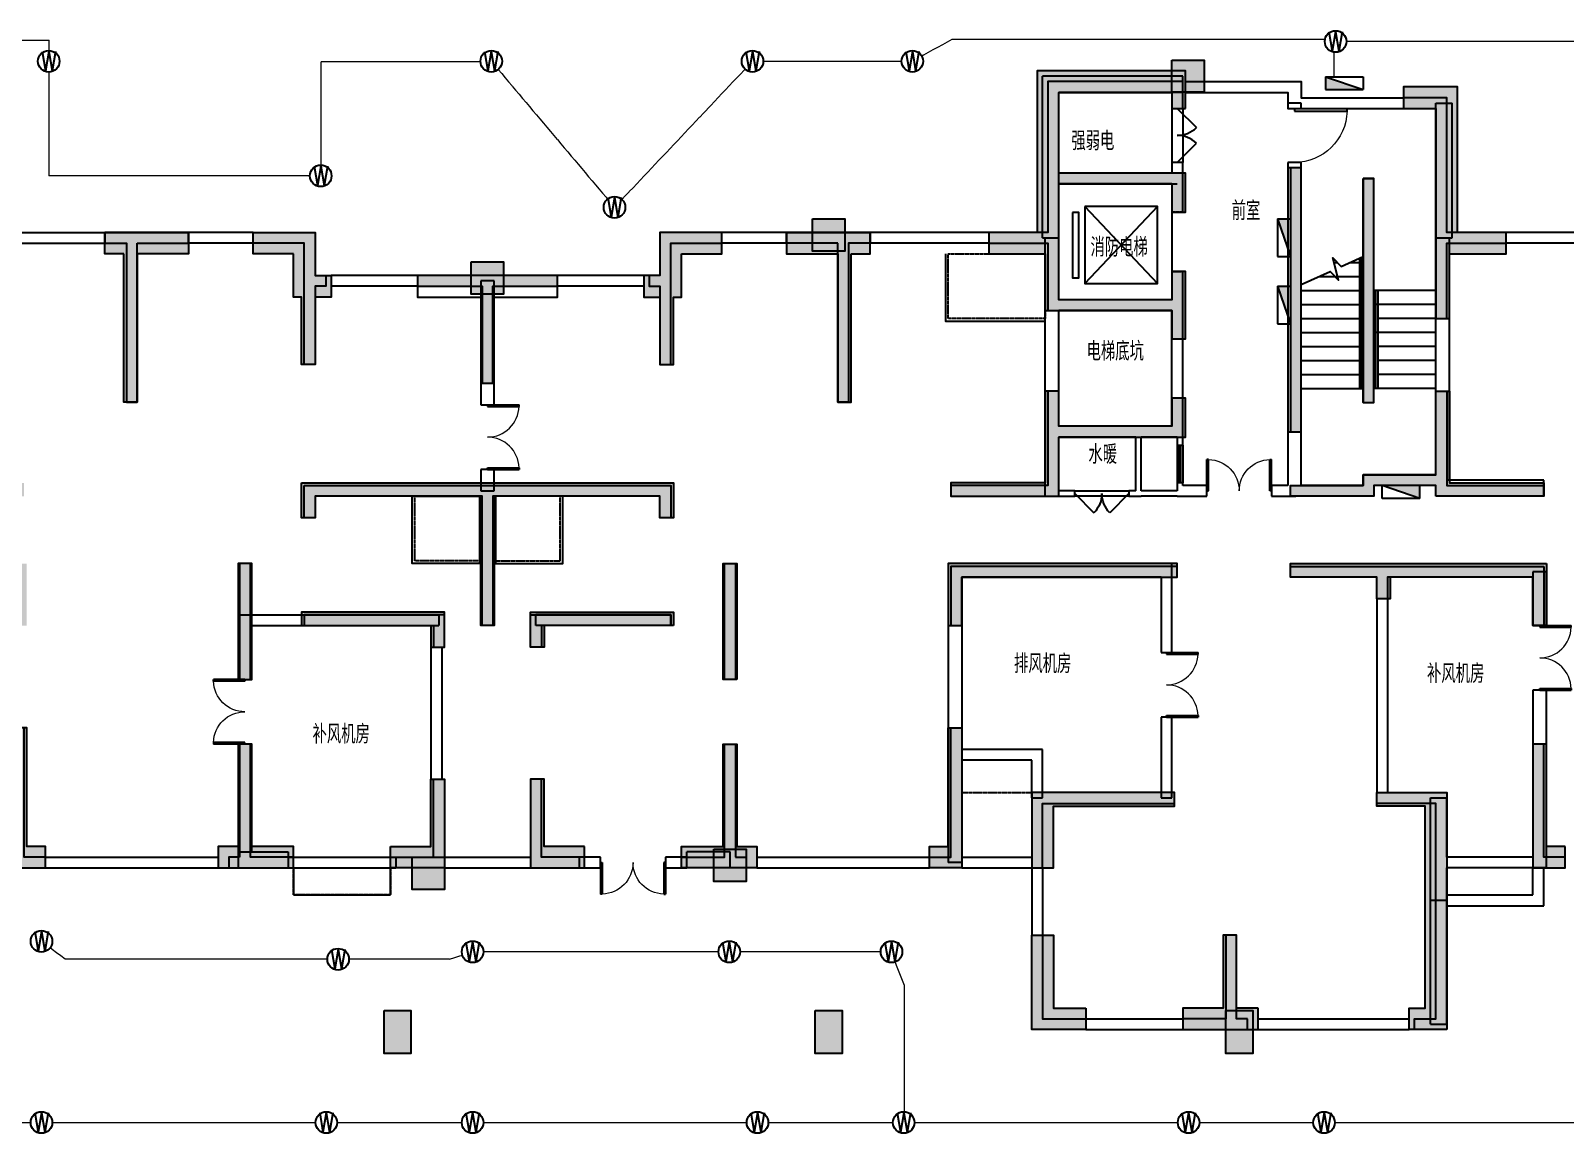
# Model space of a CAD drawing. Extents: x -1348811 to 123514, y -640545 to 749356.
# Drawn here: x -576874 to -548398, y -112542 to -92071 of the extents above; entities that cross this region are included whole.
import ezdxf
from ezdxf.enums import TextEntityAlignment as Align

# ---------------------------------------------------------------- set-up
doc = ezdxf.new("R2010")
doc.units = 0
doc.header["$LTSCALE"] = 10
doc.header["$MEASUREMENT"] = 0
doc.linetypes.add('DASH', pattern=[0.35, 0.25, -0.1])
doc.linetypes.add('常规', pattern=[20, 10, 0, 10])
doc.layers.get('0').update_dxf_attribs({"linetype": 'CONTINUOUS'})
for name, color, linetype in [('COLU', 1, 'CONTINUOUS'), ('COLU_HATCH', 252, 'CONTINUOUS'), ('DIM_SYMB', 3, 'CONTINUOUS'), ('dxsqt', 1, 'CONTINUOUS'), ('JPS-J-0', 6, 'CONTINUOUS'), ('JPS-X-TEXT', 1, 'CONTINUOUS'), ('JPS-XHS', 7, 'CONTINUOUS'), ('jq-h', 252, 'CONTINUOUS'), ('jz', 121, 'CONTINUOUS'), ('OUTLINE', 93, 'DASH'), ('PUB_HATCH', 9, 'CONTINUOUS'), ('RD-equip', 3, 'CONTINUOUS'), ('STAIR', 9, 'CONTINUOUS'), ('TEXT', 7, 'CONTINUOUS'), ('wall', 8, 'CONTINUOUS'), ('WINDOW', 4, 'CONTINUOUS'), ('wj', 1, 'CONTINUOUS')]:
    doc.layers.add(name, color=color, linetype=linetype)
doc.layers.add('RD-Line', color=2, linetype='常规', lineweight=0)
doc.styles.add('FS1', font='txt4.shx', dxfattribs={"width": 0.8, "bigfont": 'fstxt.shx'})
doc.styles.add('TEXT', font='tjromans.shx', dxfattribs={"width": 0.8, "height": 400, "bigfont": 'tjhztxt.shx'})

# ---------------------------------------------------------------- blocks, each defined once
blk = doc.blocks.new('JG301')
at = {"layer": 'jq-h'}
for points in [[(21000, -1700), (21000, -200), (23100, -200), (23100, -500), (23300, -500), (23300, 0), (20800, 0), (20800, -2800), (19700, -2800), (19700, -3000), (20800, -3000), (20800, -4250), (23100, -4250), (23100, -4775), (23300, -4775), (23300, -3525), (23100, -3525), (23100, -4050), (21000, -4050), (21000, -1900), (23100, -1900), (23100, -2425), (23300, -2425), (23300, -1700)], [(28000, -500), (27400, -500), (27400, -300), (28200, -300), (28200, -2800), (29300, -2800), (29300, -3000), (28200, -3000), (28200, -4400), (28000, -4400)], [(25300, -1600), (25500, -1600), (25500, -6500), (25300, -6500)], [(26650, -1800), (26850, -1800), (26850, -5960), (26650, -5960)], [(3700, -5950), (3900, -5950), (3900, -3000), (4850, -3000), (4850, -2800), (3300, -2800), (3300, -3000), (3700, -3000)], [(7000, -5250), (7200, -5250), (7200, -3800), (7400, -3800), (7400, -3600), (7200, -3600), (7200, -2800), (6050, -2800), (6050, -3000), (7000, -3000)], [(13800, -5250), (13600, -5250), (13600, -3800), (13400, -3800), (13400, -3600), (13600, -3600), (13600, -2800), (14750, -2800), (14750, -3000), (13800, -3000)], [(17100, -5950), (16900, -5950), (16900, -3000), (15950, -3000), (15950, -2800), (17500, -2800), (17500, -3000), (17100, -3000)], [(10300, -5600), (10500, -5600), (10500, -3800), (11700, -3800), (11700, -3600), (9100, -3600), (9100, -3800), (10300, -3800)], [(20800, -5750), (20800, -7500), (19000, -7500), (19000, -7700), (21000, -7700), (21000, -6600), (23100, -6600), (23300, -6600), (23300, -5875), (23100, -5875), (23100, -6400), (21000, -6400), (21000, -5750)], [(30000, -7700), (28000, -7700), (28000, -7500), (26850, -7500), (26850, -7700), (25300, -7700), (25300, -7500), (26650, -7500), (26650, -7300), (28000, -7300), (28000, -5750), (28200, -5750), (28200, -7500), (30000, -7500)], [(10300, -10100), (10500, -10100), (10500, -7700), (13600, -7700), (13600, -8100), (13800, -8100), (13800, -7500), (7000, -7500), (7000, -8100), (7200, -8100), (7200, -7700), (10300, -7700)], [(5800, -11100), (6000, -11100), (6000, -8950), (5800, -8950)], [(15000, -11100), (14800, -11100), (14800, -8950), (15000, -8950)], [(19000, -9000), (23200, -9000), (23200, -9200), (19200, -9200), (19200, -10100), (19000, -10100)], [(25300, -9000), (30000, -9000), (30000, -10100), (29800, -10100), (29800, -9200), (27100, -9200), (27100, -9600), (26900, -9600), (26900, -9200), (25300, -9200)], [(9600, -9900), (7000, -9900), (7000, -10100), (9400, -10100), (9400, -10500), (9600, -10500)], [(11200, -9900), (13800, -9900), (13800, -10100), (11400, -10100), (11400, -10500), (11200, -10500)], [(1800, -12000), (1600, -12000), (1600, -14600), (2200, -14600), (2200, -14400), (1800, -14400)], [(19000, -12000), (19200, -12000), (19200, -14600), (18600, -14600), (18600, -14400), (19000, -14400)], [(6000, -12300), (5800, -12300), (5800, -14400), (5600, -14400), (5600, -14600), (6800, -14600), (6800, -14400), (6000, -14400)], [(14800, -12300), (15000, -12300), (15000, -14400), (15200, -14400), (15200, -14600), (14000, -14600), (14000, -14400), (14800, -14400)], [(29800, -12300), (30000, -12300), (30000, -14400), (30400, -14400), (30400, -14600), (29800, -14600)], [(8600, -14600), (9600, -14600), (9600, -12950), (9400, -12950), (9400, -14400), (8600, -14400)], [(12200, -14600), (11200, -14600), (11200, -12950), (11400, -12950), (11400, -14400), (12200, -14400)], [(20700, -14600), (20500, -14600), (20500, -13200), (23150, -13200), (23150, -13400), (20700, -13400)], [(28000, -13400), (26900, -13400), (26900, -13200), (28200, -13200), (28200, -17600), (27600, -17600), (27600, -17400), (28000, -17400)], [(20500, -15850), (20700, -15850), (20700, -17400), (21500, -17400), (21500, -17600), (20500, -17600)], [(24500, -17600), (23300, -17600), (23300, -17400), (24100, -17400), (24100, -15850), (24300, -15850), (24300, -17400), (24500, -17400)]]:
    blk.add_hatch(color=256, dxfattribs=at).paths.add_polyline_path(points)
at = {"layer": 'wj'}
blk.add_line((10500, -10100), (10300, -10100), dxfattribs=at)
for points in [[(19700, -3000), (20800, -3000), (20800, -4250), (23100, -4250), (23100, -4775), (23300, -4775), (23300, -3525), (23100, -3525), (23100, -4050), (21000, -4050), (21000, -1900), (23100, -1900), (23100, -2425), (23300, -2425), (23300, -1700), (21000, -1700), (21000, -200), (23100, -200), (23100, -500), (23300, -500), (23300, 0), (20800, 0), (20800, -2800), (19700, -2800), (19700, -3000)], [(28000, -500), (28000, -4400), (28200, -4400), (28200, -3000), (29300, -3000), (29300, -2800), (28200, -2800), (28200, -300), (27400, -300), (27400, -500), (28000, -500)], [(3900, -3000), (4850, -3000), (4850, -2800), (3300, -2800), (3300, -3000), (3700, -3000), (3700, -5950), (3900, -5950), (3900, -3000)], [(7200, -2800), (7200, -3600), (7400, -3600), (7400, -3800), (7200, -3800), (7200, -5250), (7000, -5250), (7000, -3000), (6050, -3000), (6050, -2800), (7200, -2800)], [(13600, -2800), (13600, -3600), (13400, -3600), (13400, -3800), (13600, -3800), (13600, -5250), (13800, -5250), (13800, -3000), (14750, -3000), (14750, -2800), (13600, -2800)], [(16900, -3000), (15950, -3000), (15950, -2800), (17500, -2800), (17500, -3000), (17100, -3000), (17100, -5950), (16900, -5950), (16900, -3000)], [(10300, -5600), (10500, -5600), (10500, -3800), (11700, -3800), (11700, -3600), (9100, -3600), (9100, -3800), (10300, -3800), (10300, -5600), (10500, -5600)], [(20800, -5750), (20800, -7500), (19000, -7500), (19000, -7700), (21000, -7700), (21000, -6600), (23100, -6600), (23100, -6600), (23300, -6600), (23300, -5875), (23100, -5875), (23100, -6400), (21000, -6400), (21000, -5750), (20800, -5750)], [(7000, -7500), (13800, -7500), (13800, -8100), (13600, -8100), (13600, -7700), (10500, -7700), (10500, -10100), (10300, -10100), (10300, -7700), (7200, -7700), (7200, -8100), (7000, -8100), (7000, -7500)], [(30000, -9000), (30000, -10100), (29800, -10100), (29800, -9200), (27100, -9200), (27100, -9600), (26900, -9600), (26900, -9200), (25300, -9200), (25300, -9000), (30000, -9000)], [(1600, -14600), (2200, -14600), (2200, -14400), (1800, -14400), (1800, -12000), (1600, -12000), (1600, -14600)], [(19200, -14600), (18600, -14600), (18600, -14400), (19000, -14400), (19000, -12000), (19200, -12000), (19200, -14600)], [(5800, -14400), (5600, -14400), (5600, -14600), (6800, -14600), (6800, -14400), (6000, -14400), (6000, -12300), (5800, -12300), (5800, -14400)], [(15000, -14400), (15200, -14400), (15200, -14600), (14000, -14600), (14000, -14400), (14800, -14400), (14800, -12300), (15000, -12300), (15000, -14400)], [(8600, -14400), (9400, -14400), (9400, -12950), (9600, -12950), (9600, -14600), (8600, -14600), (8600, -14400)], [(12200, -14400), (11400, -14400), (11400, -12950), (11200, -12950), (11200, -14600), (12200, -14600), (12200, -14400)], [(20500, -14600), (20700, -14600), (20700, -13400), (23150, -13400), (23150, -13200), (20500, -13200), (20500, -14600)], [(28200, -17600), (27600, -17600), (27600, -17400), (28000, -17400), (28000, -13400), (26900, -13400), (26900, -13200), (28200, -13200), (28200, -17600)], [(21500, -17400), (21500, -17600), (20500, -17600), (20500, -15850), (20700, -15850), (20700, -17400), (21500, -17400)], [(24500, -17400), (24300, -17400), (24300, -15850), (24100, -15850), (24100, -17400), (23300, -17400), (23300, -17600), (24500, -17600), (24500, -17400)]]:
    blk.add_lwpolyline(points, dxfattribs=at)
for points in [[(25500, -1600), (25300, -1600), (25300, -6500), (25500, -6500)], [(26650, -1800), (26650, -5960), (26850, -5960), (26850, -1800)], [(28000, -7700), (28000, -7500), (26850, -7500), (26850, -7700), (25300, -7700), (25300, -7500), (26650, -7500), (26650, -7300), (28000, -7300), (28000, -5750), (28200, -5750), (28200, -7500), (30000, -7500), (30000, -7700)], [(5800, -11100), (6000, -11100), (6000, -8950), (5800, -8950)], [(15000, -11100), (14800, -11100), (14800, -8950), (15000, -8950)], [(19200, -10100), (19200, -9200), (23200, -9200), (23200, -9000), (19000, -9000), (19000, -10100)], [(7000, -10100), (9400, -10100), (9400, -10500), (9600, -10500), (9600, -9900), (7000, -9900)], [(13800, -10100), (11400, -10100), (11400, -10500), (11200, -10500), (11200, -9900), (13800, -9900)], [(30400, -14400), (30000, -14400), (30000, -12300), (29800, -12300), (29800, -14600), (30400, -14600)]]:
    blk.add_lwpolyline(points, close=True, dxfattribs=at)
blk = doc.blocks.new('zw')
at = {"layer": 'COLU_HATCH'}
for points in [[(38570, -54056), (39170, -54056), (39170, -54656), (38570, -54656)], [(31900, -57006), (32500, -57006), (32500, -57606), (31900, -57606)], [(25570, -57806), (26170, -57806), (26170, -58406), (25570, -58406)], [(24470, -68856), (25070, -68856), (25070, -69456), (24470, -69456)], [(30070, -68706), (30670, -68706), (30670, -69306), (30070, -69306)], [(23950, -71700), (24450, -71700), (24450, -72500), (23950, -72500)], [(31950, -71700), (32450, -71700), (32450, -72500), (31950, -72500)], [(39570, -71700), (40070, -71700), (40070, -72500), (39570, -72500)]]:
    blk.add_hatch(color=256, dxfattribs=at).paths.add_polyline_path(points)
at = {"layer": 'COLU'}
for points in [[(38570, -54056), (39170, -54056), (39170, -54656), (38570, -54656)], [(31900, -57006), (32500, -57006), (32500, -57606), (31900, -57606)], [(25570, -57806), (26170, -57806), (26170, -58406), (25570, -58406)], [(24470, -68856), (25070, -68856), (25070, -69456), (24470, -69456)], [(30070, -68706), (30670, -68706), (30670, -69306), (30070, -69306)], [(23950, -71700), (24450, -71700), (24450, -72500), (23950, -72500)], [(31950, -71700), (32450, -71700), (32450, -72500), (31950, -72500)], [(39570, -71700), (40070, -71700), (40070, -72500), (39570, -72500)]]:
    blk.add_lwpolyline(points, close=True, dxfattribs=at)
blk = doc.blocks.new('WG')
at = {"layer": 'RD-equip'}
blk.add_circle((0, 0), 200, dxfattribs=at)
at = {"layer": 'RD-equip', "color": 4, "style": 'FS1', "width": 0.8}
blk.add_attdef('消防', text='', height=360, dxfattribs=at).set_placement((0, 0), align=Align.MIDDLE)
blk = doc.blocks.new('WWWW')
at = {"layer": 'RD-equip'}
blk.add_blockref('WG', (0, 0), dxfattribs=at).add_auto_attribs({'消防': 'W'})
blk = doc.blocks.new('DTTT')
at = {"layer": 'jz'}
for p, q in [((748, -792), (-748, 792)), ((-748, -792), (748, 792))]:
    blk.add_line(p, q, dxfattribs=at)
for points in [[(-1003, -673), (-1003, 673), (-871, 673), (-871, -673)], [(-748, -792), (-748, 792), (748, 792), (748, -792)]]:
    blk.add_lwpolyline(points, close=True, dxfattribs=at)
blk = doc.blocks.new('DXHS')
at = {"layer": 'JPS-XHS'}
blk.add_hatch(color=256, dxfattribs=at).paths.add_polyline_path([(-350, 240), (-350, 0), (350, 0)])
at = {"layer": 'JPS-XHS', "linetype": 'Continuous'}
for p, q in [((-350, 240), (-350, 0)), ((-350, 240), (350, 240)), ((-350, 0), (350, 0)), ((350, 240), (350, 0))]:
    blk.add_line(p, q, dxfattribs=at)
at = {"layer": 'JPS-XHS'}
blk.add_line((-350, 240), (350, 0), dxfattribs=at)
blk = doc.blocks.new('A$C154042D1')
at = {"layer": 'JPS-XHS', "xscale": -1, "rotation": 90}
for p in [(42800, -2800), (42800, -4050)]:
    blk.add_blockref('DXHS', p, dxfattribs=at)
at = {"layer": 'JPS-XHS', "rotation": 180}
blk.add_blockref('DXHS', (44850, -7400), dxfattribs=at)
blk = doc.blocks.new('D-JG--1F')
at = {"layer": 'PUB_HATCH'}
h = blk.add_hatch(color=256, dxfattribs=at)
h.paths.add_polyline_path([(21450, -10000), (19050, -10000), (19050, -10400), (18800, -10400), (18800, -9750), (21450, -9750)])
h.paths.add_polyline_path([(30950, -400), (30950, 300), (28200, 300), (28200, -2700), (27300, -2700), (27300, -3100), (28350, -3100), (28350, -4150), (30700, -4150), (30700, -4675), (30950, -4675), (30950, -3425), (30700, -3425), (30700, -3950), (28600, -3950), (28600, -1800), (30700, -1800), (30700, -2325), (30950, -2325), (30950, -1600), (28600, -1600), (28600, -100), (30700, -100), (30700, -400)])
h.paths.add_polyline_path([(35600, -7600), (35600, -7400), (34450, -7400), (34450, -7600), (32900, -7600), (32900, -7400), (34250, -7400), (34250, -7200), (35600, -7200), (35600, -5650), (35850, -5650), (35850, -7350), (37600, -7350), (37600, -7600)])
h.paths.add_polyline_path([(24750, -3100), (25100, -3100), (25100, -2700), (23550, -2700), (23550, -3100), (24500, -3100), (24500, -5850), (24750, -5850)])
h.paths.add_polyline_path([(39100, -2700), (39100, -3100), (39450, -3100), (39450, -5850), (39700, -5850), (39700, -3100), (40650, -3100), (40650, -2700)])
h.paths.add_polyline_path([(37650, -8850), (37650, -10000), (37400, -10000), (37400, -9100), (34750, -9100), (34750, -9500), (34500, -9500), (34500, -9100), (32900, -9100), (32900, -8850)])
h.paths.add_polyline_path([(42750, -7350), (46000, -7350), (46000, -8250), (45600, -8250), (45600, -7600), (43000, -7600), (43000, -8000), (42750, -8000)])
h.paths.add_polyline_path([(19800, -14100), (19050, -14100), (19050, -12850), (18800, -12850), (18800, -14500), (19800, -14500)])
h.paths.add_polyline_path([(22625, -14100), (23000, -14100), (23000, -14500), (21600, -14500), (21600, -14100), (22375, -14100), (22375, -12200), (22625, -12200)])
h.paths.add_polyline_path([(26800, -14500), (26200, -14500), (26200, -14100), (26550, -14100), (26550, -11900), (26800, -11900)])
h.paths.add_polyline_path([(22625, -11000), (22375, -11000), (22375, -8850), (22625, -8850)])
h.paths.add_polyline_path([(29100, -17100), (29100, -17500), (28100, -17500), (28100, -15750), (28500, -15750), (28500, -17100)])
h.paths.add_polyline_path([(32300, -17100), (31900, -17100), (31900, -15750), (31650, -15750), (31650, -17100), (30900, -17100), (30900, -17500), (32300, -17500)])
h.paths.add_polyline_path([(35800, -17500), (35100, -17500), (35100, -17100), (35400, -17100), (35400, -13350), (34500, -13350), (34500, -13100), (35800, -13100)])
h.paths.add_polyline_path([(28100, -14500), (28500, -14500), (28500, -13350), (30750, -13350), (30750, -13100), (28100, -13100)])
h.paths.add_polyline_path([(26800, -10000), (26800, -9100), (30800, -9100), (30800, -8850), (26550, -8850), (26550, -10000)])
h.paths.add_polyline_path([(28350, -5650), (28350, -7350), (26600, -7350), (26600, -7600), (28600, -7600), (28600, -6500), (30950, -6500), (30950, -6500), (30950, -5775), (30700, -5775), (30700, -6300), (28600, -6300), (28600, -5650)])
h.paths.add_polyline_path([(33100, -1500), (32850, -1500), (32850, -6400), (33100, -6400)])
h.paths.add_polyline_path([(35600, -400), (35600, -4300), (35850, -4300), (35850, -3100), (36900, -3100), (36900, -2700), (36000, -2700), (36000, 0), (35000, 0), (35000, -400)])
h.paths.add_polyline_path([(38000, -14100), (37650, -14100), (37650, -12200), (37400, -12200), (37400, -14500), (38000, -14500)])
h.paths.add_polyline_path([(41575, -8850), (41575, -11000), (41825, -11000), (41825, -8850)])
h.paths.add_polyline_path([(42600, -14100), (42600, -14500), (41200, -14500), (41200, -14100), (41575, -14100), (41575, -12200), (41825, -12200), (41825, -14100)])
h.paths.add_polyline_path([(45000, -14100), (45000, -12850), (45400, -12850), (45400, -14500), (44400, -14500), (44400, -14100)])
h.paths.add_polyline_path([(45600, -9150), (45600, -9600), (45000, -9600), (45000, -10000), (45000, -10000), (45000, -11450), (45400, -11450), (45400, -10000), (46000, -10000), (46000, -9150)])
h.paths.add_polyline_path([(45600, -3900), (45600, -5500), (46000, -5500), (46000, -3500), (44900, -3500), (44900, -3900)])
h.paths.add_polyline_path([(34250, -1700), (34250, -5860), (34450, -5860), (34450, -1700)])
h.paths.add_polyline_path([(34250, -1700), (34250, -5860), (34450, -5860), (34450, -1700)])
h.paths.add_polyline_path([(14550, -7350), (21450, -7350), (21450, -8000), (21200, -8000), (21200, -7600), (18125, -7600), (18125, -10000), (17875, -10000), (17875, -7600), (14800, -7600), (14800, -8000), (14550, -8000)])
h.paths.add_polyline_path([(14550, -10000), (16950, -10000), (16950, -10400), (17200, -10400), (17200, -9750), (14550, -9750)])
h.paths.add_polyline_path([(5050, -400), (5050, 300), (7800, 300), (7800, -2700), (8700, -2700), (8700, -3100), (7650, -3100), (7650, -4150), (5300, -4150), (5300, -4675), (5050, -4675), (5050, -3425), (5300, -3425), (5300, -3950), (7400, -3950), (7400, -1800), (5300, -1800), (5300, -2325), (5050, -2325), (5050, -1600), (7400, -1600), (7400, -100), (5300, -100), (5300, -400)])
h.paths.add_polyline_path([(400, -7600), (400, -7400), (1550, -7400), (1550, -7600), (3100, -7600), (3100, -7400), (1750, -7400), (1750, -7200), (400, -7200), (400, -5650), (150, -5650), (150, -7350), (-1600, -7350), (-1600, -7600)])
h.paths.add_polyline_path([(11250, -3100), (10900, -3100), (10900, -2700), (12450, -2700), (12450, -3100), (11500, -3100), (11500, -5850), (11250, -5850)])
h.paths.add_polyline_path([(-3100, -2700), (-3100, -3100), (-3450, -3100), (-3450, -5850), (-3700, -5850), (-3700, -3100), (-4650, -3100), (-4650, -2700)])
h.paths.add_polyline_path([(-1650, -8850), (-1650, -10000), (-1400, -10000), (-1400, -9100), (1250, -9100), (1250, -9500), (1500, -9500), (1500, -9100), (3100, -9100), (3100, -8850)])
h.paths.add_polyline_path([(-6750, -7350), (-10000, -7350), (-10000, -8250), (-9600, -8250), (-9600, -7600), (-7000, -7600), (-7000, -8000), (-6750, -8000)])
h.paths.add_polyline_path([(16200, -14100), (16950, -14100), (16950, -12850), (17200, -12850), (17200, -14500), (16200, -14500)])
h.paths.add_polyline_path([(13375, -14100), (13000, -14100), (13000, -14500), (14400, -14500), (14400, -14100), (13625, -14100), (13625, -12200), (13375, -12200)])
h.paths.add_polyline_path([(9200, -14500), (9800, -14500), (9800, -14100), (9450, -14100), (9450, -11900), (9200, -11900)])
h.paths.add_polyline_path([(13375, -11000), (13625, -11000), (13625, -8850), (13375, -8850)])
h.paths.add_polyline_path([(6900, -17100), (6900, -17500), (7900, -17500), (7900, -15750), (7500, -15750), (7500, -17100)])
h.paths.add_polyline_path([(3700, -17100), (4100, -17100), (4100, -15750), (4350, -15750), (4350, -17100), (5100, -17100), (5100, -17500), (3700, -17500)])
h.paths.add_polyline_path([(200, -17500), (900, -17500), (900, -17100), (600, -17100), (600, -13350), (1500, -13350), (1500, -13100), (200, -13100)])
h.paths.add_polyline_path([(7900, -14500), (7500, -14500), (7500, -13350), (5250, -13350), (5250, -13100), (7900, -13100)])
h.paths.add_polyline_path([(9200, -10000), (9200, -9100), (5200, -9100), (5200, -8850), (9450, -8850), (9450, -10000)])
h.paths.add_polyline_path([(7650, -5650), (7650, -7350), (9400, -7350), (9400, -7600), (7400, -7600), (7400, -6500), (5050, -6500), (5050, -6500), (5050, -5775), (5300, -5775), (5300, -6300), (7400, -6300), (7400, -5650)])
h.paths.add_polyline_path([(2900, -1500), (3150, -1500), (3150, -6400), (2900, -6400)])
h.paths.add_polyline_path([(400, -400), (400, -4300), (150, -4300), (150, -3100), (-900, -3100), (-900, -2700), (0, -2700), (0, 0), (1000, 0), (1000, -400)])
h.paths.add_polyline_path([(-2000, -14100), (-1650, -14100), (-1650, -12200), (-1400, -12200), (-1400, -14500), (-2000, -14500)])
h.paths.add_polyline_path([(-5575, -8850), (-5575, -11000), (-5825, -11000), (-5825, -8850)])
h.paths.add_polyline_path([(-6600, -14100), (-6600, -14500), (-5200, -14500), (-5200, -14100), (-5575, -14100), (-5575, -12200), (-5825, -12200), (-5825, -14100)])
h.paths.add_polyline_path([(-9000, -14100), (-9000, -12850), (-9400, -12850), (-9400, -14500), (-8400, -14500), (-8400, -14100)])
h.paths.add_polyline_path([(-9600, -9150), (-9600, -9600), (-9000, -9600), (-9000, -10000), (-9000, -10000), (-9000, -11450), (-9400, -11450), (-9400, -10000), (-10000, -10000), (-10000, -9150)])
h.paths.add_polyline_path([(-9600, -3900), (-9600, -5500), (-10000, -5500), (-10000, -3500), (-8900, -3500), (-8900, -3900)])
h.paths.add_polyline_path([(1750, -1700), (1750, -5860), (1550, -5860), (1550, -1700)])
h.paths.add_polyline_path([(1750, -1700), (1750, -5860), (1550, -5860), (1550, -1700)])
edge = h.paths.add_edge_path(flags=17)
edge.add_line((17875, -5500), (18125, -5500))
edge.add_line((18125, -5500), (18125, -3900))
edge.add_line((18125, -3900), (19300, -3900))
edge.add_line((19300, -3900), (19300, -3500))
edge.add_line((19300, -3500), (16700, -3500))
edge.add_line((16700, -3500), (16700, -3900))
edge.add_line((16700, -3900), (17875, -3900))
edge.add_line((17875, -3900), (17875, -5500))
edge.add_line((17875, -5500), (18125, -5500))
h.paths.add_polyline_path([(17875, -5500), (18125, -5500), (18125, -3900), (19300, -3900), (19300, -3500), (16700, -3500), (16700, -3900), (17875, -3900)], flags=17)
edge = h.paths.add_edge_path()
edge.add_line((21600, -3100), (22350, -3100))
edge.add_line((22350, -3100), (22350, -2700))
edge.add_line((22350, -2700), (21200, -2700))
edge.add_line((21200, -2700), (21200, -3500))
edge.add_line((21200, -3500), (20900, -3500))
edge.add_line((20900, -3500), (20900, -3900))
edge.add_line((20900, -3900), (21200, -3900))
edge.add_line((21200, -3900), (21200, -5150))
edge.add_line((21200, -5150), (21450, -5150))
edge.add_line((21450, -5150), (21450, -3900))
edge.add_line((21450, -3900), (21600, -3900))
edge.add_line((21600, -3900), (21600, -3100))
edge.add_line((42600, -3100), (41850, -3100))
edge.add_line((41850, -3100), (41850, -2700))
edge.add_line((41850, -2700), (43000, -2700))
edge.add_line((43000, -2700), (43000, -3500))
edge.add_line((43000, -3500), (43300, -3500))
edge.add_line((43300, -3500), (43300, -3900))
edge.add_line((43300, -3900), (43000, -3900))
edge.add_line((43000, -3900), (43000, -5150))
edge.add_line((43000, -5150), (42750, -5150))
edge.add_line((42750, -5150), (42750, -3900))
edge.add_line((42750, -3900), (42600, -3900))
edge.add_line((42600, -3900), (42600, -3100))
edge.add_line((14400, -3100), (13650, -3100))
edge.add_line((13650, -3100), (13650, -2700))
edge.add_line((13650, -2700), (14800, -2700))
edge.add_line((14800, -2700), (14800, -3500))
edge.add_line((14800, -3500), (15100, -3500))
edge.add_line((15100, -3500), (15100, -3900))
edge.add_line((15100, -3900), (14800, -3900))
edge.add_line((14800, -3900), (14800, -5150))
edge.add_line((14800, -5150), (14550, -5150))
edge.add_line((14550, -5150), (14550, -3900))
edge.add_line((14550, -3900), (14400, -3900))
edge.add_line((14400, -3900), (14400, -3100))
edge.add_line((-6600, -3100), (-5850, -3100))
edge.add_line((-5850, -3100), (-5850, -2700))
edge.add_line((-5850, -2700), (-7000, -2700))
edge.add_line((-7000, -2700), (-7000, -3500))
edge.add_line((-7000, -3500), (-7300, -3500))
edge.add_line((-7300, -3500), (-7300, -3900))
edge.add_line((-7300, -3900), (-7000, -3900))
edge.add_line((-7000, -3900), (-7000, -5150))
edge.add_line((-7000, -5150), (-6750, -5150))
edge.add_line((-6750, -5150), (-6750, -3900))
edge.add_line((-6750, -3900), (-6600, -3900))
edge.add_line((-6600, -3900), (-6600, -3100))
for points in [[(34450, -1700), (34250, -1700), (34250, -5860), (34450, -5860)], [(14400, -3900), (14550, -3900), (14550, -5150), (14800, -5150), (14800, -3900), (15100, -3900), (15100, -3500), (14800, -3500), (14800, -2700), (13650, -2700), (13650, -3100), (14400, -3100)], [(22350, -3100), (22350, -2700), (21200, -2700), (21200, -3500), (20900, -3500), (20900, -3900), (21200, -3900), (21200, -5150), (21450, -5150), (21450, -3900), (21600, -3900), (21600, -3100)]]:
    blk.add_hatch(color=256, dxfattribs=at).paths.add_polyline_path(points)
at = {"layer": 'dxsqt'}
for points in [[(30950, -400), (30950, 300), (28200, 300), (28200, -2700), (27300, -2700), (27300, -3100), (28350, -3100), (28350, -4150), (30700, -4150), (30700, -4675), (30950, -4675), (30950, -3425), (30700, -3425), (30700, -3950), (28600, -3950), (28600, -1800), (30700, -1800), (30700, -2325), (30950, -2325), (30950, -1600), (28600, -1600), (28600, -100), (30700, -100), (30700, -400), (30950, -400)], [(35600, -400), (35600, -4300), (35850, -4300), (35850, -3100), (36900, -3100), (36900, -2700), (36000, -2700), (36000, 0), (35000, 0), (35000, -400), (35600, -400)], [(11250, -3100), (10900, -3100), (10900, -2700), (12450, -2700), (12450, -3100), (11500, -3100), (11500, -5850), (11250, -5850), (11250, -3100)], [(14400, -3100), (13650, -3100), (13650, -2700), (14800, -2700), (14800, -3500), (15100, -3500), (15100, -3900), (14800, -3900), (14800, -5150), (14550, -5150), (14550, -3900), (14400, -3900), (14400, -3100)], [(21600, -3100), (22350, -3100), (22350, -2700), (21200, -2700), (21200, -3500), (20900, -3500), (20900, -3900), (21200, -3900), (21200, -5150), (21450, -5150), (21450, -3900), (21600, -3900), (21600, -3100)], [(24750, -3100), (25100, -3100), (25100, -2700), (23550, -2700), (23550, -3100), (24500, -3100), (24500, -5850), (24750, -5850), (24750, -3100)], [(17875, -5500), (18125, -5500), (18125, -3900), (19300, -3900), (19300, -3500), (16700, -3500), (16700, -3900), (17875, -3900), (17875, -5500), (18125, -5500)], [(28350, -5650), (28350, -7350), (26600, -7350), (26600, -7600), (28600, -7600), (28600, -6500), (30950, -6500), (30950, -6500), (30950, -6500), (30950, -5775), (30700, -5775), (30700, -6300), (28600, -6300), (28600, -5650), (28350, -5650)], [(14550, -7350), (21450, -7350), (21450, -8000), (21200, -8000), (21200, -7600), (18125, -7600), (18125, -10000), (17875, -10000), (17875, -7600), (14800, -7600), (14800, -8000), (14550, -8000), (14550, -7350)], [(37650, -8850), (37650, -10000), (37400, -10000), (37400, -9100), (34750, -9100), (34750, -9500), (34500, -9500), (34500, -9100), (32900, -9100), (32900, -8850), (37650, -8850)], [(9200, -14500), (9800, -14500), (9800, -14100), (9450, -14100), (9450, -11900), (9200, -11900), (9200, -14500)], [(26800, -14500), (26200, -14500), (26200, -14100), (26550, -14100), (26550, -11900), (26800, -11900), (26800, -14500)], [(13375, -14100), (13000, -14100), (13000, -14500), (14400, -14500), (14400, -14100), (13625, -14100), (13625, -12200), (13375, -12200), (13375, -14100)], [(22625, -14100), (23000, -14100), (23000, -14500), (21600, -14500), (21600, -14100), (22375, -14100), (22375, -12200), (22625, -12200), (22625, -14100)], [(16200, -14100), (16950, -14100), (16950, -12850), (17200, -12850), (17200, -14500), (16200, -14500), (16200, -14100)], [(19800, -14100), (19050, -14100), (19050, -12850), (18800, -12850), (18800, -14500), (19800, -14500), (19800, -14100)], [(28100, -14500), (28500, -14500), (28500, -13350), (30750, -13350), (30750, -13100), (28100, -13100), (28100, -14500)], [(35800, -17500), (35100, -17500), (35100, -17100), (35400, -17100), (35400, -13350), (34500, -13350), (34500, -13100), (35800, -13100), (35800, -17500)], [(29100, -17100), (29100, -17500), (28100, -17500), (28100, -15750), (28500, -15750), (28500, -17100), (29100, -17100)], [(32300, -17100), (31900, -17100), (31900, -15750), (31650, -15750), (31650, -17100), (30900, -17100), (30900, -17500), (32300, -17500), (32300, -17100)]]:
    blk.add_lwpolyline(points, dxfattribs=at)
for points in [[(33100, -1500), (32850, -1500), (32850, -6400), (33100, -6400)], [(34250, -1700), (34250, -5860), (34450, -5860), (34450, -1700)], [(34250, -1700), (34250, -5860), (34450, -5860), (34450, -1700)], [(35600, -7600), (35600, -7400), (34450, -7400), (34450, -7600), (32900, -7600), (32900, -7400), (34250, -7400), (34250, -7200), (35600, -7200), (35600, -5650), (35850, -5650), (35850, -7350), (37600, -7350), (37600, -7600)], [(13375, -11000), (13625, -11000), (13625, -8850), (13375, -8850)], [(22625, -11000), (22375, -11000), (22375, -8850), (22625, -8850)], [(26800, -10000), (26800, -9100), (30800, -9100), (30800, -8850), (26550, -8850), (26550, -10000)], [(14550, -10000), (16950, -10000), (16950, -10400), (17200, -10400), (17200, -9750), (14550, -9750)], [(21450, -10000), (19050, -10000), (19050, -10400), (18800, -10400), (18800, -9750), (21450, -9750)], [(38000, -14100), (37650, -14100), (37650, -12200), (37400, -12200), (37400, -14500), (38000, -14500)]]:
    blk.add_lwpolyline(points, close=True, dxfattribs=at)
blk = doc.blocks.new('$DorLib2D$00000002')
for p, q in [((-0.5, 0), (-0.5, 0.4875)), ((-0.475, 0.4875), (-0.5, 0.4875)), ((-0.475, 0), (-0.475, 0.4875)), ((0.475, 0), (0.475, 0.4875)), ((0.475, 0.4875), (0.5, 0.4875)), ((0.5, 0), (0.5, 0.4875)), ((-0.5, 0), (-0.475, 0)), ((0.5, 0), (0.475, 0))]:
    blk.add_line(p, q)
at = {"lineweight": 13}
for centre, start, end in [((-0.4875, 0), 0, 88.53072), ((0.4875, 0), 91.46928, 180)]:
    blk.add_arc(centre, 0.4875, start, end, dxfattribs=at)
blk = doc.blocks.new('$DorLib2D$00000116')
at = {"color": 0}
for p, q in [((-0.5, 0), (-0.146, 0.354)), ((0.5, 0), (0.146, 0.354))]:
    blk.add_line(p, q, dxfattribs=at)
for centre, start, end in [((-0.5, 0), 0, 45), ((0.5, 0), 135, 180)]:
    blk.add_arc(centre, 0.5, start, end, dxfattribs=at)
blk = doc.blocks.new('$WINLIB2D$00000001')
for p, q in [((-0.5, 0.5), (0.5, 0.5)), ((-0.5, 0.5), (-0.5, -0.5)), ((0.5, -0.5), (0.5, 0.5)), ((0.5, 0.167), (-0.5, 0.167)), ((0.5, -0.167), (-0.5, -0.167)), ((-0.5, -0.5), (0.5, -0.5))]:
    blk.add_line(p, q)
blk = doc.blocks.new('$DorLib2D$00000001')
for p, q in [((0.45, 0.975), (0.5, 0.975)), ((0.45, 0), (0.45, 0.975)), ((0.5, 0), (0.5, 0.975)), ((0.5, 0), (0.45, 0))]:
    blk.add_line(p, q)
at = {"lineweight": 13}
blk.add_arc((0.475, 0), 0.975, 91.4693, 180, dxfattribs=at)

msp = doc.modelspace()

# ---------------------------------------------------------------- linework, layer by layer
at = {"layer": 'DIM_SYMB'}
msp.add_lwpolyline([(-553297.6, -96786.2), (-552760.9, -96543.5), (-552604.7, -96703.3), (-552710.3, -96290.1), (-552555.9, -96450.8), (-552147.6, -96266.2)], dxfattribs=at)
for points in [[(-552757.6, -98715.8, 0, 0, 0), (-552757.6, -97047.2, 80, 0, 0), (-552757.6, -96747.2, 0, 0, 0)], [(-551337.6, -96895.8, 0, 0, 0), (-551337.6, -98415.8, 80, 0, 0), (-551337.6, -98715.8, 0, 0, 0)]]:
    msp.add_lwpolyline(points, format="xyseb", dxfattribs=at)
at = {"layer": 'JPS-J-0'}
msp.add_lwpolyline([(-559897.6, -96215.8), (-559897.6, -97465.8), (-558047.6, -97465.8)], dxfattribs=at)
at = {"layer": 'JPS-J-0', "linetype": 'DASH'}
for points in [[(-558047.6, -96215.8), (-558047.6, -97415.8), (-559847.6, -97415.8), (-559847.6, -96215.8)], [(-569747.6, -100715.8), (-568547.6, -100715.8), (-568547.6, -101915.8), (-569747.6, -101915.8)], [(-567047.6, -100715.8), (-568247.6, -100715.8), (-568247.6, -101915.8), (-567047.6, -101915.8)]]:
    msp.add_lwpolyline(points, close=True, dxfattribs=at)
at = {"layer": 'JPS-J-0'}
for points in [[(-569797.6, -100715.8), (-568547.6, -100715.8), (-568547.6, -101965.8), (-569797.6, -101965.8)], [(-566997.6, -100715.8), (-568247.6, -100715.8), (-568247.6, -101965.8), (-566997.6, -101965.8)]]:
    msp.add_lwpolyline(points, close=True, dxfattribs=at)
at = {"layer": 'OUTLINE'}
for points in [[(-559597.6, -106215.8), (-558297.6, -106215.8), (-558297.6, -105615.8), (-559597.6, -105615.8)], [(-571997.6, -107615.8), (-570197.6, -107615.8), (-570197.6, -108115.8), (-571997.6, -108115.8)], [(-550597.6, -108115.8), (-548997.6, -108115.8), (-548997.6, -107615.8), (-550597.6, -107615.8)]]:
    msp.add_lwpolyline(points, close=True, dxfattribs=at)
at = {"layer": 'RD-Line'}
for p, q in [((-579197.6, -92250.2), (-576530.7, -92250.2)), ((-576530.7, -92439.3), (-576530.7, -92250.2)), ((-559781, -92236.8), (-560338.9, -92542.9)), ((-552857.5, -92236.8), (-559781, -92236.8)), ((-552689.4, -92925.8), (-552689.4, -92468.9)), ((-552460.5, -92265.8), (-547524.7, -92265.8)), ((-568527.4, -92650), (-571485.6, -92650)), ((-571485.6, -94566.1), (-571485.6, -92650)), ((-568198.7, -92792), (-566169.8, -95197.9)), ((-565903.6, -95205.3), (-563618.2, -92784.6)), ((-563280.9, -92636.6), (-560714.2, -92636.6)), ((-576537.1, -92839.1), (-576537.1, -94765.4)), ((-571692, -94765.4), (-576537.1, -94765.4)), ((-576236.7, -109309.7), (-576514.8, -109098.7)), ((-571369.4, -109309.7), (-576236.7, -109309.7)), ((-569101.9, -109309.7), (-570969.4, -109309.7)), ((-569101.9, -109309.7), (-568864.5, -109233.1)), ((-564111.8, -109171.8), (-568474.1, -109171.8)), ((-561101.8, -109171.8), (-563711.8, -109171.8)), ((-560662.4, -109797), (-560830.3, -109358.6)), ((-560662.4, -112142.1), (-560662.4, -109797)), ((-579436.3, -112341.7), (-576874.1, -112341.7)), ((-576474.1, -112341.7), (-571588.3, -112341.7)), ((-571188.3, -112341.7), (-568874.1, -112341.7)), ((-568474.1, -112341.7), (-563588.3, -112341.7)), ((-563188.3, -112341.7), (-560874.1, -112341.7)), ((-560474.1, -112341.7), (-555588.3, -112341.7)), ((-555188.3, -112341.7), (-553074.1, -112341.7)), ((-552674.1, -112341.7), (-547788.3, -112341.7))]:
    msp.add_line(p, q, dxfattribs=at)
at = {"layer": 'STAIR'}
for p, q in [((-555697.6, -95440.8), (-555697.6, -96540.8)), ((-552688.4, -96375.8), (-552627.9, -96375.8)), ((-552390.1, -96375.8), (-552217.6, -96375.8)), ((-552217.6, -96297.8), (-552217.6, -98715.8)), ((-552177.6, -96279.7), (-552177.6, -98715.8)), ((-552177.6, -96375.8), (-552147.6, -96375.8)), ((-552965.1, -96635.8), (-552217.6, -96635.8)), ((-552177.6, -96635.8), (-552147.6, -96635.8)), ((-553297.6, -96895.8), (-552217.6, -96895.8)), ((-552177.6, -96895.8), (-552147.6, -96895.8)), ((-551917.6, -96895.8), (-551947.6, -96895.8)), ((-551917.6, -96895.8), (-551917.6, -98715.8)), ((-551877.6, -96895.8), (-551917.6, -96895.8)), ((-551877.6, -96895.8), (-551877.6, -98715.8)), ((-550797.6, -96895.8), (-551877.6, -96895.8)), ((-553297.6, -97155.8), (-552217.6, -97155.8)), ((-552177.6, -97155.8), (-552147.6, -97155.8)), ((-551917.6, -97155.8), (-551947.6, -97155.8)), ((-551917.6, -97155.8), (-551947.6, -97155.8)), ((-551877.6, -97155.8), (-551917.6, -97155.8)), ((-550797.6, -97155.8), (-551877.6, -97155.8)), ((-553297.6, -97415.8), (-552217.6, -97415.8)), ((-552177.6, -97415.8), (-552147.6, -97415.8)), ((-551917.6, -97415.8), (-551947.6, -97415.8)), ((-550797.6, -97415.8), (-551877.6, -97415.8)), ((-553297.6, -97675.8), (-552217.6, -97675.8)), ((-553297.6, -97935.8), (-552217.6, -97935.8)), ((-552177.6, -97675.8), (-552147.6, -97675.8)), ((-552177.6, -97935.8), (-552147.6, -97935.8)), ((-551917.6, -97675.8), (-551947.6, -97675.8)), ((-551917.6, -97675.8), (-551947.6, -97675.8)), ((-551917.6, -97935.8), (-551947.6, -97935.8)), ((-551877.6, -97675.8), (-551917.6, -97675.8)), ((-550797.6, -97675.8), (-551877.6, -97675.8)), ((-550797.6, -97935.8), (-551877.6, -97935.8)), ((-553297.6, -98195.8), (-552217.6, -98195.8)), ((-552177.6, -98195.8), (-552147.6, -98195.8)), ((-551917.6, -98195.8), (-551947.6, -98195.8)), ((-551917.6, -98195.8), (-551947.6, -98195.8)), ((-550797.6, -98195.8), (-551877.6, -98195.8)), ((-553297.6, -98455.8), (-552217.6, -98455.8)), ((-552177.6, -98455.8), (-552147.6, -98455.8)), ((-551917.6, -98455.8), (-551947.6, -98455.8)), ((-550797.6, -98455.8), (-551877.6, -98455.8)), ((-553297.6, -98715.8), (-552147.6, -98715.8)), ((-550797.6, -98715.8), (-551947.6, -98715.8))]:
    msp.add_line(p, q, dxfattribs=at)
at = {"layer": 'wall'}
for p, q in [((-558097.6, -94815.8), (-558097.6, -92915.8)), ((-555497.6, -92915.8), (-558097.6, -92915.8)), ((-555497.6, -93215.8), (-555497.6, -92915.8)), ((-557797.6, -94815.8), (-557797.6, -93215.8)), ((-555497.6, -93215.8), (-557797.6, -93215.8)), ((-555697.6, -93215.8), (-555697.6, -93515.9)), ((-555497.6, -93515.9), (-555497.6, -93215.8)), ((-555697.6, -93515.9), (-555497.6, -93515.9)), ((-553547.6, -93415.8), (-553547.6, -93515.8)), ((-553297.6, -93415.8), (-553547.6, -93415.8)), ((-553547.6, -93515.8), (-553297.6, -93515.8)), ((-553297.6, -93515.8), (-553297.6, -93415.8)), ((-550797.6, -95915.8), (-550797.6, -93415.8)), ((-550797.6, -93415.8), (-550497.6, -93415.8)), ((-550497.6, -95915.8), (-550497.6, -93415.8)), ((-555497.6, -94515.9), (-555697.6, -94515.9)), ((-555697.6, -94515.9), (-555697.6, -94715.8)), ((-555497.6, -94815.9), (-555497.6, -94515.9)), ((-553297.6, -94515.8), (-553547.6, -94515.8)), ((-553547.6, -94515.8), (-553547.6, -100515.8)), ((-553297.6, -100515.8), (-553297.6, -94515.8)), ((-558097.6, -95915.8), (-558097.6, -94815.8)), ((-555697.6, -94715.8), (-557797.6, -94715.8)), ((-557797.6, -95915.8), (-557797.6, -94815.8)), ((-555497.6, -94715.7), (-555497.6, -94715.7)), ((-555497.6, -95440.8), (-555497.6, -94815.8)), ((-552147.6, -98975.8), (-552147.6, -94815.8)), ((-552147.6, -94815.8), (-551947.6, -94815.8)), ((-551947.6, -98975.8), (-551947.6, -94815.8)), ((-555697.6, -94915.8), (-557797.6, -94915.8)), ((-555697.6, -94915.9), (-555597.5, -94915.8)), ((-555697.6, -94915.8), (-555697.6, -95440.8)), ((-555697.6, -95440.8), (-555497.6, -95440.8)), ((-577697.6, -95815.8), (-575497.6, -95815.8)), ((-572747.6, -95815.8), (-573947.6, -95815.8)), ((-562847.6, -95815.8), (-564047.6, -95815.8)), ((-559097.6, -95815.8), (-561297.6, -95815.8)), ((-558097.6, -95915.8), (-557797.6, -95915.8)), ((-558047.6, -97165.8), (-558047.6, -95915.8)), ((-557797.6, -97065.8), (-557797.6, -95915.8)), ((-550797.6, -95915.8), (-550497.6, -95915.8)), ((-550797.6, -100315.8), (-550797.6, -95915.8)), ((-550547.6, -100415.8), (-550547.6, -95915.8)), ((-547297.6, -95815.8), (-549497.6, -95815.8)), ((-577697.6, -96015.8), (-575497.6, -96015.8)), ((-572747.6, -96015.8), (-573947.6, -96015.8)), ((-562847.6, -96015.8), (-564047.6, -96015.8)), ((-559097.6, -96015.8), (-561297.6, -96015.8)), ((-547297.6, -96015.8), (-549497.6, -96015.8)), ((-569697.6, -96615.8), (-571297.6, -96615.8)), ((-569697.6, -96815.8), (-571297.6, -96815.8)), ((-568522.6, -96715.8), (-568522.6, -99015.8)), ((-568272.6, -96715.8), (-568522.6, -96715.8)), ((-568272.6, -99015.8), (-568272.6, -96715.8)), ((-565497.6, -96615.8), (-567097.6, -96615.8)), ((-565497.6, -96815.8), (-567097.6, -96815.8)), ((-555497.6, -96540.8), (-555697.6, -96540.8)), ((-555697.6, -96540.8), (-555697.6, -97065.8)), ((-555497.6, -97165.8), (-555497.6, -96540.8)), ((-555697.6, -97065.8), (-557797.6, -97065.8)), ((-558047.6, -99515.8), (-558047.6, -97165.8)), ((-555697.6, -97265.8), (-557797.6, -97265.8)), ((-557797.6, -99415.8), (-557797.6, -97265.8)), ((-555697.6, -99415.8), (-555697.6, -97265.8)), ((-555497.6, -99515.8), (-555497.6, -97165.8)), ((-568522.6, -99015.8), (-568272.6, -99015.8)), ((-552147.6, -98975.8), (-551947.6, -98975.8)), ((-558047.6, -100715.8), (-558047.6, -99515.8)), ((-556267.6, -99415.8), (-557797.6, -99415.8)), ((-557797.6, -100615.8), (-557797.6, -99615.8)), ((-556367.6, -99615.8), (-557797.6, -99615.8)), ((-556367.6, -100615.8), (-556367.6, -99615.8)), ((-555697.6, -99415.8), (-556267.6, -99415.8)), ((-555597.6, -99615.8), (-556267.6, -99615.8)), ((-556267.6, -100615.8), (-556267.6, -99615.8)), ((-555597.6, -99615.8), (-555597.6, -99765.8)), ((-555497.6, -99765.8), (-555497.6, -99515.8)), ((-555597.6, -99765.8), (-555497.6, -99765.8)), ((-568272.6, -100215.8), (-568522.6, -100215.8)), ((-568522.6, -100215.8), (-568522.6, -100615.8)), ((-568272.6, -100615.8), (-568272.6, -100215.8)), ((-555497.6, -100465.8), (-555597.6, -100465.8)), ((-555597.6, -100465.8), (-555597.6, -100615.8)), ((-555497.6, -100515.8), (-555497.6, -100465.8)), ((-555047.6, -100515.8), (-555497.6, -100515.8)), ((-555047.6, -100715.8), (-555047.6, -100515.8)), ((-553547.6, -100515.8), (-553847.6, -100515.8)), ((-553847.6, -100515.8), (-553847.6, -100715.8)), ((-552147.6, -100515.8), (-553297.6, -100515.8)), ((-550797.6, -100315.8), (-552147.6, -100315.8)), ((-552147.6, -100315.8), (-552147.6, -100515.8)), ((-550797.6, -100515.8), (-551947.6, -100515.8)), ((-551947.6, -100515.8), (-551947.6, -100715.8)), ((-550797.6, -100715.8), (-550797.6, -100515.8)), ((-550597.6, -100415.8), (-550597.6, -100415.8)), ((-548797.6, -100415.8), (-550597.6, -100415.8)), ((-548797.6, -100715.8), (-548797.6, -100415.8)), ((-568522.6, -100615.8), (-568272.6, -100615.8)), ((-558047.6, -100715.8), (-557497.6, -100715.8)), ((-557497.6, -100615.8), (-557797.6, -100615.8)), ((-557497.6, -100715.8), (-557497.6, -100615.8)), ((-556367.6, -100615.8), (-556497.6, -100615.8)), ((-556497.6, -100615.8), (-556497.6, -100715.8)), ((-556497.6, -100715.8), (-556267.6, -100715.8)), ((-555597.6, -100615.8), (-556267.6, -100615.8)), ((-555597.6, -100715.8), (-556267.6, -100715.8)), ((-555597.6, -100715.8), (-555047.6, -100715.8)), ((-553847.6, -100715.8), (-553397.6, -100715.8)), ((-551947.6, -100715.8), (-553397.6, -100715.8)), ((-548797.6, -100715.8), (-550797.6, -100715.8)), ((-559847.6, -101965.8), (-559847.6, -105515.8)), ((-555697.6, -101965.8), (-559847.6, -101965.8)), ((-559597.6, -102215.8), (-559597.6, -105415.8)), ((-555897.6, -102215.8), (-559597.6, -102215.8)), ((-555897.6, -102215.8), (-555897.6, -103615.8)), ((-555697.6, -103615.8), (-555697.6, -101965.8)), ((-548997.6, -102115.8), (-548997.6, -103115.8)), ((-548747.6, -102115.8), (-548997.6, -102115.8)), ((-548747.6, -103115.8), (-548747.6, -102115.8)), ((-551897.6, -102615.8), (-551897.6, -106215.8)), ((-551697.6, -102615.8), (-551697.6, -106215.8)), ((-573022.6, -102915.8), (-573022.6, -104115.8)), ((-573022.6, -102915.8), (-569297.6, -102915.8)), ((-569297.6, -102915.8), (-569297.6, -103115.8)), ((-564997.6, -102915.8), (-567497.6, -102915.8)), ((-567497.6, -103115.8), (-567497.6, -102915.8)), ((-564997.6, -103115.8), (-564997.6, -102915.8)), ((-572772.6, -104115.8), (-572772.6, -103115.8)), ((-572772.6, -103115.8), (-569297.6, -103115.8)), ((-564997.6, -103115.8), (-567497.6, -103115.8)), ((-548997.6, -103115.8), (-548747.6, -103115.8)), ((-569447.6, -103515.8), (-569447.6, -105965.8)), ((-569247.6, -103515.8), (-569247.6, -105965.8)), ((-555897.6, -103615.8), (-555697.6, -103615.8)), ((-573022.6, -104115.8), (-572772.6, -104115.8)), ((-548747.6, -104315.8), (-548997.6, -104315.8)), ((-548997.6, -104315.8), (-548997.6, -107415.8)), ((-548747.6, -107615.8), (-548747.6, -104315.8)), ((-555697.6, -104815.8), (-555897.6, -104815.8)), ((-555897.6, -104815.8), (-555897.6, -106315.8)), ((-555697.6, -106315.8), (-555697.6, -104815.8)), ((-572772.6, -105315.8), (-573022.6, -105315.8)), ((-573022.6, -105315.8), (-573022.6, -107315.8)), ((-572772.6, -107315.8), (-572772.6, -105315.8)), ((-559847.6, -105515.8), (-559847.6, -107515.8)), ((-558097.6, -105415.8), (-559597.6, -105415.8)), ((-558297.6, -105615.8), (-559597.6, -105615.8)), ((-559597.6, -105615.8), (-559597.6, -107515.8)), ((-558297.6, -106315.8), (-558297.6, -105615.8)), ((-558097.6, -106315.8), (-558097.6, -105415.8)), ((-558297.6, -106315.8), (-558097.6, -106315.8)), ((-555897.6, -106315.8), (-555697.6, -106315.8)), ((-550897.6, -107515.8), (-550897.6, -106315.8)), ((-550897.6, -106315.8), (-550597.6, -106315.8)), ((-550597.6, -107415.8), (-550597.6, -106315.8)), ((-573022.6, -107315.8), (-572097.6, -107315.8)), ((-573022.6, -107315.8), (-573022.6, -107615.8)), ((-572097.6, -107315.8), (-572097.6, -107615.8)), ((-563897.6, -107315.8), (-564697.6, -107315.8)), ((-564697.6, -107615.8), (-564697.6, -107315.8)), ((-563897.6, -107615.8), (-563897.6, -107315.8)), ((-576597.6, -107415.8), (-573397.6, -107415.8)), ((-576597.6, -107615.8), (-573397.6, -107615.8)), ((-573022.6, -107615.8), (-572097.6, -107615.8)), ((-572097.6, -107415.8), (-570097.6, -107415.8)), ((-572097.6, -107615.8), (-570097.6, -107615.8)), ((-571997.6, -107615.8), (-571997.6, -108115.8)), ((-570197.6, -108115.8), (-570197.6, -107615.8)), ((-570097.6, -107415.8), (-570097.6, -107615.8)), ((-569197.6, -107415.8), (-567597.6, -107415.8)), ((-569197.6, -107615.8), (-567597.6, -107615.8)), ((-566297.6, -107415.8), (-566697.6, -107415.8)), ((-566697.6, -107415.8), (-566697.6, -107615.8)), ((-566697.6, -107615.8), (-566297.6, -107615.8)), ((-566297.6, -107615.8), (-566297.6, -107415.8)), ((-564697.6, -107415.8), (-565097.6, -107415.8)), ((-565097.6, -107415.8), (-565097.6, -107615.8)), ((-565097.6, -107615.8), (-564697.6, -107615.8)), ((-563897.6, -107615.8), (-564697.6, -107615.8)), ((-563397.6, -107415.8), (-560197.6, -107415.8)), ((-563397.6, -107615.8), (-560197.6, -107615.8)), ((-559597.6, -107515.8), (-559847.6, -107515.8)), ((-559597.6, -107415.8), (-558297.6, -107415.8)), ((-559597.6, -107615.8), (-558297.6, -107615.8)), ((-558297.6, -107615.8), (-558297.6, -108865.8)), ((-558097.6, -107615.8), (-558097.6, -108865.8)), ((-550897.6, -108215.8), (-550897.6, -107515.8)), ((-548997.6, -107415.8), (-550597.6, -107415.8)), ((-548747.6, -107615.8), (-550597.6, -107615.8)), ((-550597.6, -108215.8), (-550597.6, -107615.8)), ((-548997.6, -108115.8), (-548997.6, -107615.8)), ((-548797.6, -108315.8), (-548797.6, -107615.8)), ((-571997.6, -108115.8), (-570197.6, -108115.8)), ((-550597.6, -108115.8), (-548997.6, -108115.8)), ((-550897.6, -110515.8), (-550897.6, -108215.8)), ((-550897.6, -108215.8), (-550597.6, -108215.8)), ((-550597.6, -110515.8), (-550597.6, -108215.8)), ((-550597.6, -108315.8), (-548797.6, -108315.8)), ((-557297.6, -110415.8), (-555497.6, -110415.8)), ((-554097.6, -110415.8), (-551297.6, -110415.8)), ((-557297.6, -110615.8), (-555497.6, -110615.8)), ((-554097.6, -110615.8), (-551297.6, -110615.8)), ((-550897.6, -110515.8), (-550597.6, -110515.8))]:
    msp.add_line(p, q, dxfattribs=at)
for points in [[(-555447.6, -93015.8), (-553297.6, -93015.8), (-553297.6, -93315.8), (-551397.6, -93315.8)], [(-555447.6, -93215.8), (-553547.6, -93215.8), (-553547.6, -93515.8), (-551397.6, -93515.8)]]:
    msp.add_lwpolyline(points, dxfattribs=at)
at = {"layer": 'WINDOW'}
for p, q in [((-555697.6, -93515.9), (-555697.6, -94515.9)), ((-555497.6, -93515.9), (-555497.6, -94515.9)), ((-557497.6, -100615.8), (-556497.6, -100615.8)), ((-556497.6, -100715.8), (-557497.6, -100715.8))]:
    msp.add_line(p, q, dxfattribs=at)
at = {"layer": 'WINDOW', "linetype": 'DASH'}
for p, q in [((-555497.6, -95440.8), (-555697.6, -95440.8)), ((-555697.6, -96540.8), (-555497.6, -96540.8))]:
    msp.add_line(p, q, dxfattribs=at)

# ---------------------------------------------------------------- block references
at = {"layer": 'COLU'}
msp.add_blockref('zw', (-594267.7, -38559.4), dxfattribs=at)
at = {"layer": 'JPS-X-TEXT'}
msp.add_blockref('A$C154042D1', (-596297.6, -93115.8), dxfattribs=at)
at = {"layer": 'JPS-XHS'}
msp.add_blockref('DXHS', (-552497.6, -93165.8), dxfattribs=at)
at = {"layer": 'jq-h'}
msp.add_blockref('JG301', (-578797.6, -93015.8), dxfattribs=at)
at = {"layer": 'PUB_HATCH'}
msp.add_blockref('D-JG--1F', (-586397.6, -93115.8), dxfattribs=at)
at = {"layer": 'RD-equip'}
for p in [(-552660.4, -92271), (-576539, -92639.1), (-568327.7, -92639.1), (-563480.9, -92639.1), (-560514.2, -92639.1), (-571492, -94766), (-566040.9, -95350.8), (-576674.1, -108977.7), (-568674.1, -109171.8), (-563911.8, -109171.8), (-560901.8, -109171.8), (-571169.4, -109309.7), (-576674.1, -112341.7), (-571388.3, -112341.7), (-568674.1, -112341.7), (-563388.3, -112341.7), (-560674.1, -112341.7), (-555388.3, -112341.7), (-552874.1, -112341.7)]:
    msp.add_blockref('WWWW', p, dxfattribs=at)
at = {"layer": 'STAIR', "xscale": -0.9000000000232831, "yscale": 0.9000000000232831, "zscale": 0.9, "rotation": 180}
msp.add_blockref('DTTT', (-556639.2, -96050.9), dxfattribs=at)
at = {"layer": 'WINDOW'}
for name, p, xscale, yscale, zscale, rotation in [('$DorLib2D$00000116', (-555597.6, -94015.9), -1000, -1000, -1000, 89.99999999998666), ('$DorLib2D$00000001', (-553422.6, -94015.8), 1000, -1000, 1000, 89.99999999999332), ('$DorLib2D$00000002', (-568397.6, -99615.8), 1200, 1200, 1200, 269.9999998201684), ('$WINLIB2D$00000001', (-555547.6, -100115.8), -700, 100, -700, 90), ('$DorLib2D$00000002', (-554447.6, -100615.8), 1200, -1200, 1200, 180.0000000002114), ('$DorLib2D$00000116', (-556997.6, -100665.8), -1000, 1000, -1000, 180.0000000002393), ('$DorLib2D$00000002', (-548872.6, -103715.8), -1200, -1200, -1200, 90), ('$DorLib2D$00000002', (-555797.6, -104215.8), -1200, -1200, -1200, 90), ('$DorLib2D$00000002', (-572897.6, -104715.8), 1200, -1200, 1200, 269.9999999916568), ('$DorLib2D$00000002', (-565697.6, -107515.8), -1200, 1200, -1200, 180)]:
    msp.add_blockref(name, p, dxfattribs=dict(at, xscale=xscale, yscale=yscale, zscale=zscale, rotation=rotation))

# ---------------------------------------------------------------- texts
at = {"layer": 'TEXT', "style": 'TEXT', "width": 0.8}
for s, p in [('强弱电', (-557563.7, -94291.9)), ('前室', (-554588.2, -95589.1)), ('消防电梯', (-557209.7, -96265.6)), ('电梯底坑', (-557280.7, -98197)), ('水暖', (-557246.6, -100112.4)), ('排风机房', (-558627.3, -103998.6)), ('补风机房', (-550963.8, -104182.1)), ('补风机房', (-571644.6, -105305.1))]:
    msp.add_text(s, height=350, dxfattribs=at).set_placement(p)

doc.saveas('drawing.dxf')
